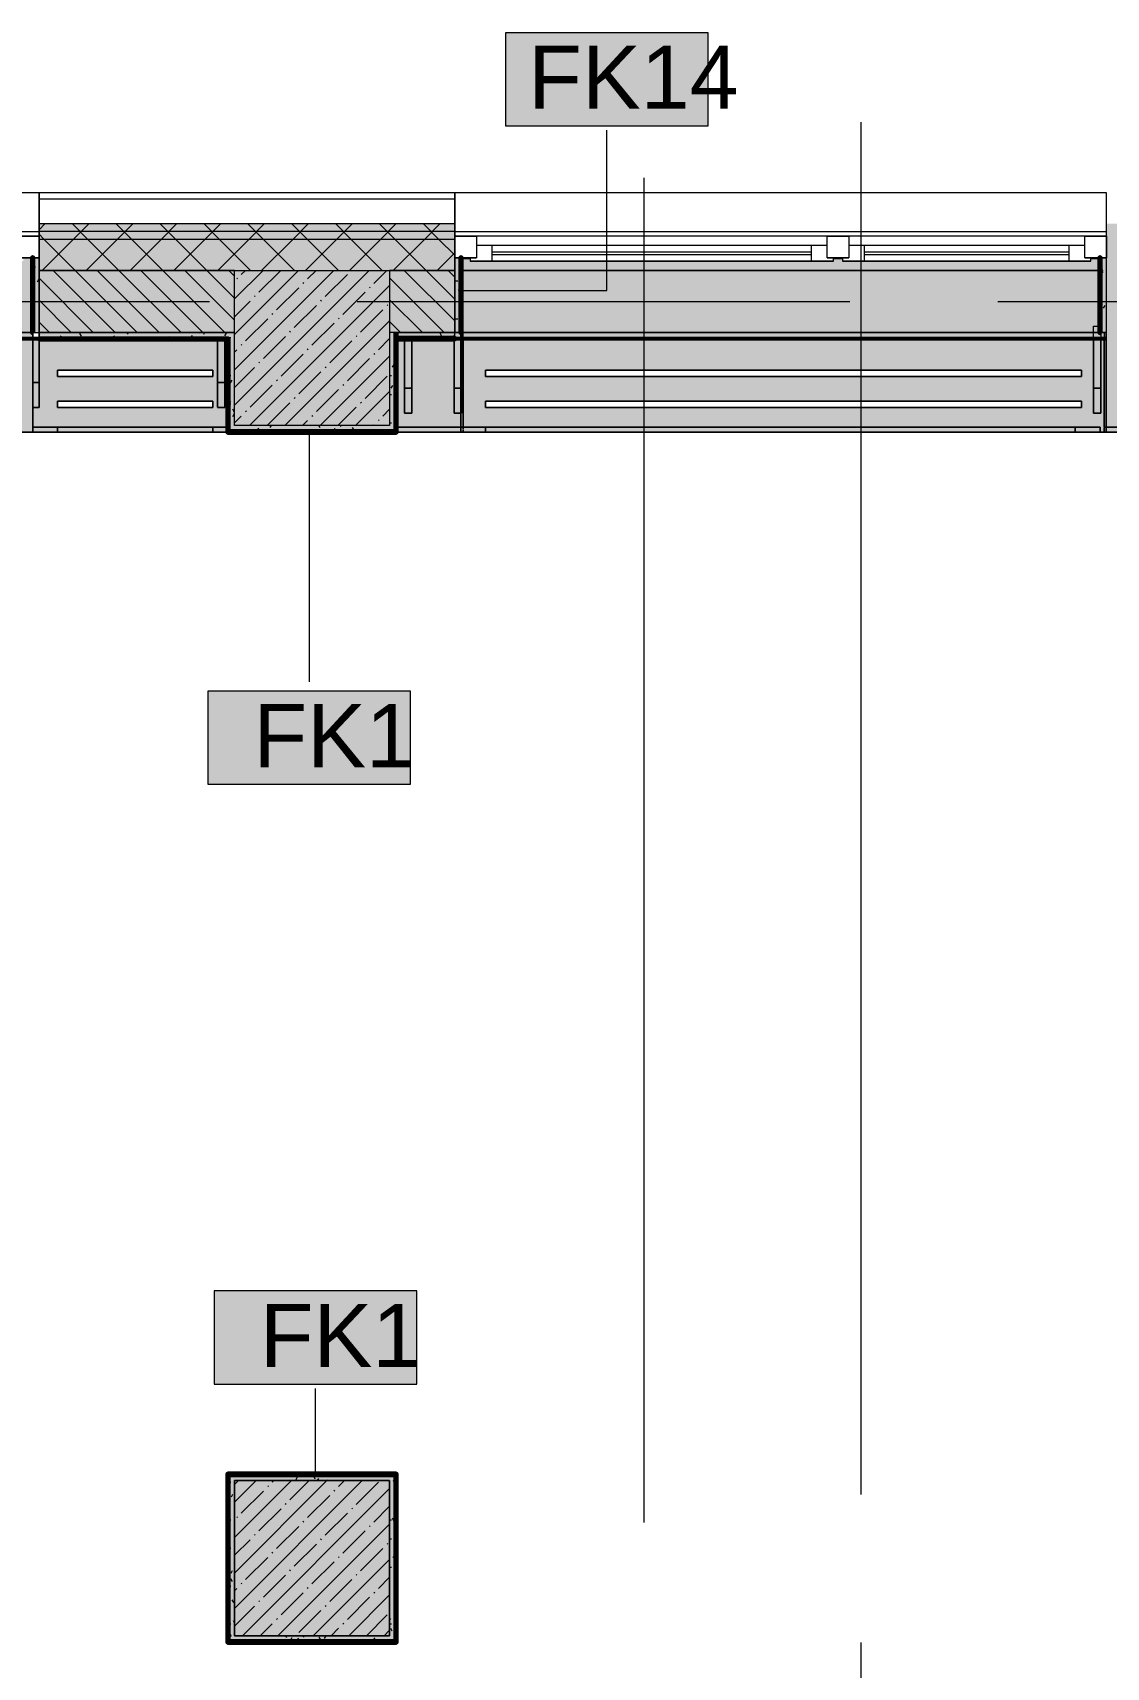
# Model space of a CAD drawing. Header units: millimetres. Extents: x -3817 to 677485, y -22715 to 103890.
# Drawn here: x 625075 to 628535, y 24475 to 29743 of the extents above; entities that cross this region are included whole.
import ezdxf

# ---------------------------------------------------------------- set-up
doc = ezdxf.new("R2010")
doc.units = ezdxf.units.MM
doc.layers.add('PDF _Геометрия', color=7, linetype='Continuous', true_color=0x1d1d1d)
doc.layers.add('PDF _Сплошная заливка', color=7, linetype='Continuous', true_color=0xffffff)
doc.layers.add('PDF _Текст', color=7, linetype='Continuous')
doc.styles.add('PDF GOST-Common', font='arial.ttf')

msp = doc.modelspace()

# ---------------------------------------------------------------- hatches: boundary and pattern name
at = {"layer": 'PDF _Сплошная заливка', "transparency": 33554559}
h = msp.add_hatch(color=256, dxfattribs=at)
h.paths.add_polyline_path([(637045.5, 29076.9), (637045.5, 29126.9), (632535.5, 29126.9), (632535.5, 29076.9), (635653.2, 29076.9)], flags=0)
h.paths.add_polyline_path([(629435.5, 29076.9), (629435.5, 29126.9), (628535.5, 29126.9), (628535.5, 29076.9), (629098, 29076.9)], flags=0)
h.paths.add_polyline_path([(626435.5, 29076.9), (626435.5, 29126.9), (625095.5, 29126.9), (625095.5, 29076.9), (626184.5, 29076.9)], flags=0)
h.paths.add_polyline_path([(622995.5, 29076.9), (622995.5, 29126.9), (621795.5, 29126.9), (621795.5, 29076.9), (622542.8, 29076.9)], flags=0)
h.paths.add_polyline_path([(619295.5, 29076.9), (619295.5, 29126.9), (615045.5, 29126.9), (615045.5, 29076.9), (618901, 29076.9)], flags=0)
h.paths.add_polyline_path([(614145.5, 29076.9), (614145.5, 29126.9), (612045.5, 29126.9), (612045.5, 29076.9), (613802.5, 29076.9)], flags=0)
h.paths.add_polyline_path([(611145.5, 29076.9), (611145.5, 29126.9), (610045.5, 29126.9), (610045.5, 29076.9), (610889, 29076.9)], flags=0)
h.paths.add_polyline_path([(606945.5, 29076.9), (606945.5, 29126.9), (605445.5, 29126.9), (605445.5, 29076.9), (606518.9, 29076.9)], flags=0)
h.paths.add_polyline_path([(602945.5, 29076.9), (602945.5, 29126.9), (601845.7, 29126.9), (601845.7, 29076.9), (602148.7, 29076.9)], flags=0)
h.paths.add_polyline_path([(600692, 29076.9), (600945.7, 29076.9), (600945.7, 29126.9), (599845.5, 29126.9), (599845.5, 29076.9)], flags=0)
h.paths.add_polyline_path([(596745.5, 29076.9), (596745.5, 29126.9), (594245.5, 29126.9), (594245.5, 29076.9), (596321.9, 29076.9)], flags=0)
h = msp.add_hatch(color=256, dxfattribs=at)
h.paths.add_polyline_path([(637045.5, 28976.9), (637045.5, 29076.9), (632535.5, 29076.9), (632535.5, 28976.9), (635653.2, 28976.9)], flags=0)
h.paths.add_polyline_path([(628535.5, 28976.9), (629435.5, 28976.9), (629435.5, 29076.9), (628535.5, 29076.9)], flags=0)
h.paths.add_polyline_path([(626435.5, 28976.9), (626435.5, 29076.9), (625095.5, 29076.9), (625095.5, 28976.9), (626184.5, 28976.9)], flags=0)
h.paths.add_polyline_path([(622995.5, 28976.9), (622995.5, 29076.9), (621795.5, 29076.9), (621795.5, 28976.9), (622542.8, 28976.9)], flags=0)
h.paths.add_polyline_path([(619295.5, 28976.9), (619295.5, 29076.9), (615045.5, 29076.9), (615045.5, 28976.9), (618901, 28976.9)], flags=0)
h.paths.add_polyline_path([(614145.5, 28976.9), (614145.5, 29076.9), (612045.5, 29076.9), (612045.5, 28976.9), (613802.5, 28976.9)], flags=0)
h.paths.add_polyline_path([(611145.5, 28976.9), (611145.5, 29076.9), (610045.5, 29076.9), (610045.5, 28976.9), (610889, 28976.9)], flags=0)
h.paths.add_polyline_path([(606945.5, 28976.9), (606945.5, 29076.9), (605445.5, 29076.9), (605445.5, 28976.9), (606518.9, 28976.9)], flags=0)
h.paths.add_polyline_path([(602945.5, 28976.9), (602945.5, 29076.9), (601845.7, 29076.9), (601845.7, 28976.9), (602148.7, 28976.9)], flags=0)
h.paths.add_polyline_path([(600945.7, 28976.9), (600945.7, 29076.9), (599845.5, 29076.9), (599845.5, 28976.9), (600692, 28976.9)], flags=0)
h.paths.add_polyline_path([(596745.5, 28976.9), (596745.5, 29076.9), (594345.5, 29076.9), (594345.5, 28976.9), (596321.9, 28976.9)], flags=0)
h = msp.add_hatch(color=256, dxfattribs=at)
h.paths.add_polyline_path([(636385.5, 28776.9), (636385.5, 28976.9), (633335.5, 28976.9), (633335.5, 28776.9), (635653.2, 28776.9)], flags=0)
h.paths.add_polyline_path([(632835.5, 28776.9), (632835.5, 28976.9), (632535.5, 28976.9), (632535.5, 28776.9), (632739.8, 28776.9)], flags=0)
h.paths.add_polyline_path([(628935.5, 28776.9), (628935.5, 28976.9), (628535.5, 28976.9), (628535.5, 28776.9)], flags=0)
h.paths.add_polyline_path([(626245.5, 28776.9), (626435.5, 28776.9), (626435.5, 28976.9), (626225.5, 28976.9), (626225.5, 28776.9)], flags=0)
h.paths.add_polyline_path([(625725.5, 28776.9), (625725.5, 28976.9), (625095.5, 28976.9), (625095.5, 28776.9), (625456.2, 28776.9)], flags=0)
h.paths.add_polyline_path([(622495.5, 28776.9), (622495.5, 28976.9), (621795.5, 28976.9), (621795.5, 28776.9), (621814.4, 28776.9)], flags=0)
h.paths.add_polyline_path([(618966.5, 28776.9), (619295.5, 28776.9), (619295.5, 28976.9), (618945.5, 28976.9), (618945.5, 28776.9), (618965.5, 28776.9)], flags=0)
h.paths.add_polyline_path([(618172.6, 28776.9), (618345.5, 28776.9), (618345.5, 28976.9), (615045.5, 28976.9), (615045.5, 28776.9), (617835.1, 28776.9)], flags=0)
h.paths.add_polyline_path([(614145.5, 28776.9), (614145.5, 28976.9), (612045.5, 28976.9), (612045.5, 28776.9), (612320.5, 28776.9), (612320.5, 28974.4), (612920.5, 28974.4), (612920.5, 28776.9), (613802.5, 28776.9)], flags=0)
h.paths.add_polyline_path([(611145.5, 28776.9), (611145.5, 28976.9), (610045.5, 28976.9), (610045.5, 28776.9), (610889, 28776.9)], flags=0)
h.paths.add_polyline_path([(606345.5, 28776.9), (606345.5, 28976.9), (605445.5, 28976.9), (605445.5, 28776.9)], flags=0)
h.paths.add_polyline_path([(602945.5, 28776.9), (602945.5, 28976.9), (601845.7, 28976.9), (601845.7, 28776.9), (602148.7, 28776.9)], flags=0)
h.paths.add_polyline_path([(600945.5, 28776.9), (600945.7, 28776.9), (600945.5, 28976.9)], flags=0)
h.paths.add_polyline_path([(600345.5, 28776.9), (600345.5, 28976.9), (599845.5, 28976.9), (599845.5, 28776.9)], flags=0)
h.paths.add_polyline_path([(596745.5, 28776.9), (596745.5, 28976.9), (594945.5, 28976.9), (594945.5, 28776.9), (596590.4, 28776.9)], flags=0)
at = {"layer": 'PDF _Сплошная заливка', "true_color": 0xeae6de, "transparency": 33554559}
h = msp.add_hatch(color=254, dxfattribs=at)
h.paths.add_polyline_path([(625075.8, 28455.2), (625074.5, 29015.1), (625045.5, 29015.1), (625045.5, 29006.9), (624245.5, 29006.9), (624245.5, 29015.1), (624215.5, 29015.1), (624215.5, 29006.9), (623045.5, 29006.9), (623045.5, 29015.1), (623016.5, 29015.1), (623015.5, 28455.9), (623999.5, 28455.2)], flags=0)
h.paths.add_polyline_path([(624995.8, 28534.9), (623075.8, 28534.9), (623075.8, 28554.9), (624995.8, 28554.9)], flags=0)
h.paths.add_polyline_path([(624995.8, 28634.9), (623075.8, 28634.9), (623075.8, 28654.9), (624995.8, 28654.9)], flags=0)
at = {"layer": 'PDF _Сплошная заливка', "transparency": 33554559}
for points in [[(625725.5, 28476.9), (626225.5, 28476.9), (626225.5, 28976.9), (625725.5, 28976.9), (625725.5, 28776.9)], [(625705.5, 28756.9), (625725.5, 28756.9), (625725.5, 28776.9), (625095.5, 28776.9), (625095.5, 28756.9), (625456.2, 28756.9)], [(626225.5, 25076.9), (626245.5, 25076.9), (626245.5, 25096.9), (625705.5, 25096.9), (625705.5, 25076.9), (625725.5, 25076.9)], [(626225.5, 24556.9), (626245.5, 24556.9), (626245.5, 24576.9), (625725.5, 24576.9), (625725.5, 24556.9)]]:
    msp.add_hatch(color=256, dxfattribs=at).paths.add_polyline_path(points)
at = {"layer": 'PDF _Сплошная заливка', "true_color": 0xeae6de, "transparency": 33554559}
h = msp.add_hatch(color=254, dxfattribs=at)
h.paths.add_polyline_path([(628535, 28455.2), (628535, 28776.9), (628514.5, 28776.9), (628514.5, 29015.1), (628485.5, 29015.1), (628485.5, 29006.9), (627685.5, 29006.9), (627685.5, 29015.1), (627655.5, 29015.1), (627655.5, 29006.9), (626485.5, 29006.9), (626485.5, 29015.1), (626456.5, 29015.1), (626455, 28455.2), (628369.6, 28455.2)], flags=0)
h.paths.add_polyline_path([(628455, 28534.9), (626535, 28534.9), (626535, 28554.9), (628455, 28554.9)], flags=0)
h.paths.add_polyline_path([(628455, 28634.9), (626535, 28634.9), (626535, 28654.9), (628455, 28654.9)], flags=0)
for points in [[(626455, 28455.2), (626462.1, 28455.2), (626462.1, 28815.1), (626456.5, 28815.1), (626455, 28776.9), (626435.5, 28776.9), (626435.5, 28755.9), (626251.8, 28755.9), (626251.8, 28455.2)], [(628914.5, 28455.2), (628914.5, 28456.9), (628914.5, 28755.9), (628535.5, 28756.9), (628535, 28776.9), (628528.3, 28776.9), (628528.3, 28455.2), (628535, 28455.2)]]:
    msp.add_hatch(color=254, dxfattribs=at).paths.add_polyline_path(points)
at = {"layer": 'PDF _Сплошная заливка', "transparency": 33554559}
h = msp.add_hatch(color=256, dxfattribs=at)
h.paths.add_polyline_path([(628915.5, 28756.9), (628935.5, 28756.9), (628935.5, 28776.9), (628535.5, 28776.9), (628535.5, 28756.9)], flags=0)
h.paths.add_polyline_path([(626245.5, 28756.9), (626435.5, 28756.9), (626435.5, 28776.9), (626245.5, 28776.9)], flags=0)
at = {"layer": 'PDF _Сплошная заливка', "true_color": 0xeae6de, "transparency": 33554559}
h = msp.add_hatch(color=254, dxfattribs=at)
h.paths.add_polyline_path([(625725.5, 28455.2), (625704.5, 28456.9), (625704.5, 28755.1), (625075, 28755.1), (625075, 28455.2), (625705.5, 28455.2)], flags=0)
h.paths.add_polyline_path([(625655.3, 28535.2), (625155, 28535.2), (625155, 28555.2), (625655.3, 28555.2)], flags=0)
h.paths.add_polyline_path([(625655.3, 28635.2), (625155, 28635.2), (625155, 28655.2), (625655.3, 28655.2)], flags=0)

# ---------------------------------------------------------------- linework, layer by layer
at = {"layer": 'PDF _Геометрия', "color": 7, "lineweight": 9}
for points in [[(627252.3, 29742.8), (626599.2, 29742.8), (626599.2, 29442.8), (627252.3, 29442.8)], [(626225.5, 28776.9), (626225.5, 28476.9), (625725.5, 28476.9), (625725.5, 28776.9), (625095.5, 28776.9), (625725.5, 28776.9), (625725.5, 28976.9), (626225.5, 28976.9)], [(626292.3, 27620.9), (625639.2, 27620.9), (625639.2, 27320.9), (626292.3, 27320.9)], [(626313.1, 25688), (625659.9, 25688), (625659.9, 25388), (626313.1, 25388)], [(626225.5, 25076.9), (625725.5, 25076.9), (625725.5, 24576.9), (626225.5, 24576.9)]]:
    msp.add_lwpolyline(points, close=True, dxfattribs=at)
at = {"layer": 'PDF _Геометрия', "color": 253, "lineweight": 9, "true_color": 0xaaaaaa}
for points in [[(627745.5, 25031.5), (627745.5, 26954.9), (627745.5, 29454.9)], [(627045.5, 24941.5), (627045.5, 26774.9), (627045.5, 29274.9)], [(625095.5, 29086.9), (622995.5, 29086.9)], [(628535.5, 29086.9), (626435.5, 29086.9)], [(626555.5, 29036.9), (627585.5, 29036.9)], [(627585.5, 29026.9), (626555.5, 29026.9)], [(627755.5, 29036.9), (628415.5, 29036.9)], [(628415.5, 29026.9), (627755.5, 29026.9)], [(625025.5, 29016.9), (625095.5, 29016.9)], [(626435.5, 29016.9), (626505.5, 29016.9)], [(627635.5, 29016.9), (627705.5, 29016.9)], [(628465.5, 29016.9), (628535.5, 29016.9)], [(625010.2, 28876.9), (625645.2, 28876.9)], [(626121.4, 28876.9), (627708.9, 28876.9)], [(628185.2, 28876.9), (628820.2, 28876.9)], [(627745.5, 23920.3), (627745.5, 24555.3)]]:
    msp.add_lwpolyline(points, dxfattribs=at)
at = {"layer": 'PDF _Геометрия', "color": 7, "lineweight": 9}
for points in [[(626453.6, 28912.3), (626925.8, 28912.3), (626925.8, 29429)], [(626435.5, 29206.9), (625095.5, 29206.9)], [(626435.5, 29126.9), (625095.5, 29126.9)], [(626435.5, 29101.9), (625095.5, 29101.9)], [(626435.5, 29076.9), (625095.5, 29076.9)], [(626246.5, 28776.9), (626435.5, 28776.9), (626245.5, 28776.9), (626225.5, 28776.9)], [(625095.5, 28756.9), (625705.5, 28756.9)], [(625705.5, 28755.9), (625705.5, 28456.9)], [(625965.7, 28456.4), (625965.7, 27651)], [(625986.5, 25097.4), (625986.5, 25374.1)]]:
    msp.add_lwpolyline(points, dxfattribs=at)
at = {"layer": 'PDF _Геометрия', "color": 9, "lineweight": 9, "true_color": 0xc0c0c0}
for points in [[(625095.5, 29016.9), (625095.5, 29226.9), (622995.5, 29226.9), (622995.5, 29016.9)], [(628535.5, 29016.9), (628535.5, 29226.9), (626435.5, 29226.9), (626435.5, 29016.9)], [(625705.5, 28456.9), (625725.5, 28456.9), (626245.5, 28456.9), (626245.5, 28476.9), (626245.5, 28756.9), (626435.5, 28756.9), (626435.5, 28776.9), (626435.5, 28976.9), (626225.5, 28976.9), (626225.5, 28776.9), (626225.5, 28476.9), (625725.5, 28476.9), (625725.5, 28756.9), (625725.5, 28776.9), (625725.5, 28976.9), (625095.5, 28976.9), (625095.5, 28776.9), (625095.5, 28756.9), (625075.8, 28756.9), (625095.5, 28756.9), (625095.5, 28776.9)]]:
    msp.add_lwpolyline(points, dxfattribs=at)
for points in [[(625095.5, 28976.9), (626435.5, 28976.9), (626435.5, 29226.9), (625095.5, 29226.9)], [(625095.5, 28776.9), (625095.5, 29016.9), (625075.5, 29016.9), (625075.5, 28776.9)], [(626455.5, 28776.9), (626455.5, 29016.9), (626435.5, 29016.9), (626435.5, 28776.9)], [(628535.5, 28776.9), (628535.5, 29016.9), (628515.5, 29016.9), (628515.5, 28776.9)], [(626245.5, 25076.9), (626245.5, 25096.9), (625705.5, 25096.9), (625705.5, 25076.9), (625705.5, 24556.9), (625725.5, 24556.9), (626245.5, 24556.9), (626245.5, 24576.9)], [(626225.5, 24576.9), (625725.5, 24576.9), (625725.5, 25076.9), (626225.5, 25076.9)]]:
    msp.add_lwpolyline(points, close=True, dxfattribs=at)
at = {"layer": 'PDF _Геометрия', "color": 116, "lineweight": 13, "true_color": 0x008040}
for points in [[(622995.5, 29101.9), (625095.5, 29101.9)], [(626435.5, 29101.9), (628535.5, 29101.9)]]:
    msp.add_lwpolyline(points, dxfattribs=at)
at = {"layer": 'PDF _Геометрия', "color": 253, "lineweight": 13, "true_color": 0xaaaaaa}
for points in [[(625095.5, 29086.9), (625095.5, 29016.9), (625025.5, 29016.9), (625025.5, 29086.9)], [(626505.5, 29086.9), (626505.5, 29016.9), (626435.5, 29016.9), (626435.5, 29086.9)], [(627705.5, 29086.9), (627705.5, 29016.9), (627635.5, 29016.9), (627635.5, 29086.9)], [(628535.5, 29086.9), (628535.5, 29016.9), (628465.5, 29016.9), (628465.5, 29086.9)], [(626485.5, 29006.9), (627655.5, 29006.9), (627655.5, 29016.9), (627635.5, 29016.9), (627635.5, 29056.9), (626505.5, 29056.9), (626505.5, 29016.9), (626485.5, 29016.9)], [(627685.5, 29006.9), (628485.5, 29006.9), (628485.5, 29016.9), (628465.5, 29016.9), (628465.5, 29056.9), (627705.5, 29056.9), (627705.5, 29016.9), (627685.5, 29016.9)]]:
    msp.add_lwpolyline(points, close=True, dxfattribs=at)
at = {"layer": 'PDF _Геометрия', "lineweight": 9}
for points in [[(625095.5, 29107.8), (625114.6, 29126.9)], [(625411.8, 28776.9), (625211.8, 28976.9), (625111.8, 29076.9), (625095.5, 29093.2)], [(625106, 28976.9), (625206, 29076.9), (625256, 29126.9)], [(625553.2, 28776.9), (625353.2, 28976.9), (625253.2, 29076.9), (625203.2, 29126.9)], [(625247.4, 28976.9), (625347.4, 29076.9), (625397.4, 29126.9)], [(625694.6, 28776.9), (625494.6, 28976.9), (625394.6, 29076.9), (625344.6, 29126.9)], [(625388.8, 28976.9), (625488.8, 29076.9), (625538.8, 29126.9)], [(625725.5, 28887.4), (625636, 28976.9), (625536, 29076.9), (625486, 29126.9)], [(625530.2, 28976.9), (625630.2, 29076.9), (625680.2, 29126.9)], [(625777.5, 28976.9), (625677.5, 29076.9), (625627.5, 29126.9)], [(625671.7, 28976.9), (625771.7, 29076.9), (625821.7, 29126.9)], [(625918.9, 28976.9), (625818.9, 29076.9), (625768.9, 29126.9)], [(625813.1, 28976.9), (625913.1, 29076.9), (625963.1, 29126.9)], [(626060.3, 28976.9), (625960.3, 29076.9), (625910.3, 29126.9)], [(625954.5, 28976.9), (626054.5, 29076.9), (626104.5, 29126.9)], [(626201.7, 28976.9), (626101.7, 29076.9), (626051.7, 29126.9)], [(626095.9, 28976.9), (626195.9, 29076.9), (626245.9, 29126.9)], [(626435.5, 28884.5), (626343.2, 28976.9), (626243.2, 29076.9), (626193.2, 29126.9)], [(626237.4, 28976.9), (626337.4, 29076.9), (626387.4, 29126.9)], [(626435.5, 29026), (626384.6, 29076.9), (626334.6, 29126.9)], [(626378.8, 28976.9), (626435.5, 29033.5)], [(625341.1, 28776.9), (625141.1, 28976.9)], [(625482.5, 28776.9), (625282.5, 28976.9)], [(625623.9, 28776.9), (625423.9, 28976.9)], [(625725.5, 28816.7), (625565.3, 28976.9)], [(625725.5, 28958.2), (625706.8, 28976.9)], [(625725.5, 28884.8), (625817.6, 28976.9)], [(625725.5, 28770.7), (625931.6, 28976.9)], [(625725.5, 28656.7), (626045.7, 28976.9)], [(625725.5, 28542.6), (626159.7, 28976.9)], [(625747.2, 28963.6), (625760.5, 28976.9)], [(625804.3, 28906.5), (625874.6, 28976.9)], [(625961.1, 28949.3), (625988.6, 28976.9)], [(626174.9, 28935), (626216.7, 28976.9)], [(626435.5, 28813.8), (626272.4, 28976.9)], [(626435.5, 28955.3), (626413.9, 28976.9)], [(625270.4, 28776.9), (625095.5, 28951.8)], [(625733, 28949.3), (625735.3, 28951.7)], [(625773.8, 28476.9), (626225.5, 28928.6)], [(625861.3, 28849.5), (625932.6, 28920.8)], [(625946.8, 28935), (625949.2, 28937.4)], [(626018.1, 28892.3), (626089.4, 28963.6)], [(626160.7, 28920.8), (626163, 28923.2)], [(626401.7, 28776.9), (626225.5, 28953.1)], [(625199.6, 28776.9), (625095.5, 28881)], [(625725.5, 28827.7), (625775.7, 28878)], [(625790, 28892.3), (625792.4, 28894.6)], [(626003.8, 28878), (626006.2, 28880.4)], [(626075.1, 28835.2), (626146.4, 28906.5)], [(626331, 28776.9), (626225.5, 28882.4)], [(625761.5, 28749.7), (625832.8, 28821)], [(625847, 28835.2), (625849.4, 28837.6)], [(625887.8, 28476.9), (626225.5, 28814.5)], [(625918.3, 28792.5), (625989.6, 28863.8)], [(626060.9, 28821), (626063.2, 28823.4)], [(626132.1, 28778.2), (626203.4, 28849.5)], [(626217.7, 28863.8), (626220.1, 28866.1)], [(625128.9, 28776.9), (625095.5, 28810.3)], [(625818.5, 28692.7), (625889.8, 28764)], [(625904, 28778.2), (625906.4, 28780.6)], [(625975.3, 28735.5), (626046.6, 28806.7)], [(626117.9, 28764), (626120.3, 28766.3)], [(626260.3, 28776.9), (626225.5, 28811.7)], [(625725.5, 28713.7), (625733, 28721.2)], [(625747.2, 28735.5), (625749.6, 28737.8)], [(625961.1, 28721.2), (625963.4, 28723.6)], [(626032.4, 28678.4), (626103.6, 28749.7)], [(626174.9, 28706.9), (626177.3, 28709.3)], [(626189.2, 28721.2), (626225.5, 28757.5)], [(625725.5, 28599.6), (625790, 28664.2)], [(625804.3, 28678.4), (625806.6, 28680.8)], [(625875.5, 28635.7), (625946.8, 28706.9)], [(626001.9, 28476.9), (626225.5, 28700.5)], [(626018.1, 28664.2), (626020.5, 28666.5)], [(626089.4, 28621.4), (626160.7, 28692.7)], [(625775.7, 28535.9), (625847, 28607.2)], [(625861.3, 28621.4), (625863.6, 28623.8)], [(625932.6, 28578.6), (626003.8, 28649.9)], [(626075.1, 28607.2), (626077.5, 28609.5)], [(626146.4, 28564.4), (626217.7, 28635.7)], [(625918.3, 28564.4), (625920.7, 28566.8)], [(625989.6, 28521.6), (626060.9, 28592.9)], [(626115.9, 28476.9), (626225.5, 28586.4)], [(626132.1, 28550.1), (626134.5, 28552.5)], [(625725.5, 28485.6), (625747.2, 28507.4)], [(625761.5, 28521.6), (625763.9, 28524)], [(625832.8, 28478.8), (625904, 28550.1)], [(625975.3, 28507.4), (625977.7, 28509.7)], [(626058.9, 28476.9), (626117.9, 28535.9)], [(626203.4, 28507.4), (626225.5, 28529.4)], [(625944.8, 28476.9), (625961.1, 28493.1)], [(626172.9, 28476.9), (626174.9, 28478.8)], [(626189.2, 28493.1), (626191.5, 28495.5)], [(625725.5, 25007.1), (625795.2, 25076.9)], [(625725.5, 24893), (625909.3, 25076.9)], [(625725.5, 24779), (626023.3, 25076.9)], [(625725.5, 24664.9), (626137.4, 25076.9)], [(625725.5, 25064.1), (625738.2, 25076.9)], [(625847, 25071.6), (625852.3, 25076.9)], [(625904, 25014.6), (625966.3, 25076.9)], [(626060.9, 25057.4), (626080.4, 25076.9)], [(625747.2, 24971.8), (625818.5, 25043.1)], [(625751.4, 24576.9), (626225.5, 25050.9)], [(625832.8, 25057.4), (625835.1, 25059.7)], [(625961.1, 24957.6), (626032.4, 25028.9)], [(626046.6, 25043.1), (626049, 25045.5)], [(626117.9, 25000.3), (626189.2, 25071.6)], [(625804.3, 24914.8), (625875.5, 24986.1)], [(625889.8, 25000.3), (625892.2, 25002.7)], [(626018.1, 24900.5), (626089.4, 24971.8)], [(626103.6, 24986.1), (626106, 24988.5)], [(626174.9, 24943.3), (626225.5, 24993.9)], [(625733, 24957.6), (625735.3, 24959.9)], [(625861.3, 24857.8), (625932.6, 24929.1)], [(625865.5, 24576.9), (626225.5, 24936.8)], [(625946.8, 24943.3), (625949.2, 24945.7)], [(626160.7, 24929.1), (626163, 24931.4)], [(625725.5, 24836), (625775.7, 24886.3)], [(625790, 24900.5), (625792.4, 24902.9)], [(625918.3, 24800.8), (625989.6, 24872)], [(626003.8, 24886.3), (626006.2, 24888.7)], [(626075.1, 24843.5), (626146.4, 24914.8)], [(626217.7, 24872), (626220.1, 24874.4)], [(625761.5, 24758), (625832.8, 24829.3)], [(625847, 24843.5), (625849.4, 24845.9)], [(625975.3, 24743.7), (626046.6, 24815)], [(625979.5, 24576.9), (626225.5, 24822.8)], [(626060.9, 24829.3), (626063.2, 24831.6)], [(626132.1, 24786.5), (626203.4, 24857.8)], [(625818.5, 24701), (625889.8, 24772.2)], [(625904, 24786.5), (625906.4, 24788.9)], [(626117.9, 24772.2), (626120.3, 24774.6)], [(626189.2, 24729.5), (626225.5, 24765.8)], [(625725.5, 24722), (625733, 24729.5)], [(625747.2, 24743.7), (625749.6, 24746.1)], [(625875.5, 24643.9), (625946.8, 24715.2)], [(625961.1, 24729.5), (625963.4, 24731.8)], [(626032.4, 24686.7), (626103.6, 24758)], [(626093.6, 24576.9), (626225.5, 24708.7)], [(626174.9, 24715.2), (626177.3, 24717.6)], [(625725.5, 24607.9), (625790, 24672.5)], [(625804.3, 24686.7), (625806.6, 24689.1)], [(625932.6, 24586.9), (626003.8, 24658.2)], [(626018.1, 24672.5), (626020.5, 24674.8)], [(626089.4, 24629.7), (626160.7, 24701)], [(625808.5, 24576.9), (625847, 24615.4)], [(625861.3, 24629.7), (625863.6, 24632.1)], [(626036.6, 24576.9), (626060.9, 24601.2)], [(626075.1, 24615.4), (626077.5, 24617.8)], [(626150.6, 24576.9), (626217.7, 24643.9)], [(626207.6, 24576.9), (626225.5, 24594.7)]]:
    msp.add_lwpolyline(points, dxfattribs=at)
at = {"layer": 'PDF _Геометрия', "color": 253, "lineweight": 13, "true_color": 0xaaaaaa}
for points in [[(626555.5, 29006.9), (626555.5, 29056.9)], [(627585.5, 29006.9), (627585.5, 29056.9)], [(627755.5, 29006.9), (627755.5, 29056.9)], [(628415.5, 29006.9), (628415.5, 29056.9)], [(627655.5, 29006.9), (626485.5, 29006.9)], [(628485.5, 29006.9), (627685.5, 29006.9)]]:
    msp.add_lwpolyline(points, dxfattribs=at)
at = {"layer": 'PDF _Геометрия', "color": 7, "lineweight": 70, "true_color": 0xffd2ff}
for points in [[(625075.5, 28776.9), (625075.5, 29016.9), (625074.5, 29016.9), (625074.5, 28776.9)], [(626456.5, 28776.9), (626456.5, 29016.9), (626455.5, 29016.9), (626455.5, 28776.9)], [(628515.5, 28776.9), (628515.5, 29016.9), (628514.5, 29016.9), (628514.5, 28776.9)]]:
    msp.add_lwpolyline(points, close=True, dxfattribs=at)
at = {"layer": 'PDF _Геометрия', "color": 253, "lineweight": 9, "true_color": 0x9b9b9b}
for points in [[(625083.2, 28989.1), (625078.1, 28980.3)], [(628515.5, 29004.1), (628517.4, 29004.1)], [(628523.5, 28973.7), (628518.4, 28965)], [(628524.4, 28975.9), (628519.4, 28984.6)], [(625094.3, 28947.4), (625089.3, 28938.7)], [(625093.6, 28943.1), (625095.5, 28943.1)], [(625095.5, 28940.9), (625094.3, 28942.9)], [(626435.5, 28943.1), (626444.8, 28943.1)], [(626452.9, 28906.2), (626447.9, 28914.9)], [(628515.5, 28912.6), (628517.4, 28912.6)], [(628519.4, 28905.7), (628515.5, 28898.9)], [(625093.6, 28821.2), (625095.5, 28821.2)], [(626435.5, 28821.2), (626444.8, 28821.2)], [(626455.5, 28840.8), (626452, 28846.8)], [(628530.5, 28864.1), (628525.5, 28855.4)], [(625097.3, 28769.7), (625095.5, 28766.5)], [(625165.4, 28765.6), (625160.3, 28756.9)], [(625232.4, 28764.6), (625227.4, 28773.3)], [(625272.1, 28756.9), (625269, 28762.2)], [(625342.1, 28757.6), (625337.1, 28766.3)], [(625383, 28776.9), (625379.7, 28771.1)], [(625518.5, 28756.9), (625514.8, 28763.3)], [(625588.8, 28767.5), (625583.8, 28758.8)], [(625614.2, 28773.9), (625612.5, 28776.9)], [(625629.4, 28776.9), (625625.4, 28770)], [(625698.5, 28774.6), (625693.4, 28765.9)], [(626227.7, 28776.9), (626226.5, 28774.9)], [(626393.1, 28766), (626388, 28774.7)], [(626435.5, 28771), (626430.6, 28762.6)], [(628515.5, 28790.7), (628517.4, 28790.7)], [(625215.5, 28760.2), (625225.6, 28760.2)], [(625307, 28760.2), (625317, 28760.2)], [(625367.9, 28760.2), (625378, 28760.2)], [(625520.3, 28760.2), (625530.4, 28760.2)], [(625611.8, 28760.2), (625621.8, 28760.2)], [(625694.5, 28756.9), (625692.5, 28760.3)], [(625703.2, 28760.2), (625713.3, 28760.2)], [(625709.6, 28733), (625705.5, 28725.8)], [(626282.3, 28760.2), (626292.4, 28760.2)], [(626373.8, 28760.2), (626383.8, 28760.2)], [(626394, 28760.2), (626392.1, 28756.9)], [(626238.6, 28673.9), (626233.6, 28665.2)], [(626245.5, 28655.9), (626244.9, 28656.9)], [(625705.5, 28638.3), (625713.3, 28638.3)], [(625705.7, 28615.5), (625705.5, 28615.9)], [(625716.7, 28623.3), (625711.7, 28614.6)], [(626225.5, 28638.3), (626231.4, 28638.3)], [(626234.6, 28605.9), (626229.5, 28597.2)], [(625712.6, 28555.3), (625707.6, 28546.6)], [(626225.5, 28577.3), (626231.4, 28577.3)], [(626245.5, 28563.8), (626240.7, 28555.5)], [(625705.5, 28546.9), (625713.3, 28546.9)], [(625723.8, 28513.6), (625718.7, 28504.9)], [(625725, 28521.1), (625720, 28529.8)], [(625733.7, 28455.4), (625743.8, 28455.4)], [(625803, 28467.9), (625797.9, 28459.2)], [(625825.1, 28455.4), (625835.2, 28455.4)], [(625843.3, 28476.9), (625839.6, 28470.4)], [(626001.2, 28469.4), (625996.9, 28476.9)], [(626008, 28455.4), (626018.1, 28455.4)], [(626048.7, 28466.8), (626043.7, 28458.1)], [(626069.2, 28473.5), (626067.3, 28476.9)], [(626099.5, 28455.4), (626109.5, 28455.4)], [(626110.9, 28462.3), (626105.8, 28471)], [(626116.7, 28462.7), (626113.3, 28456.9)], [(626149.2, 28456.9), (626147.5, 28459.9)], [(626160.4, 28455.4), (626170.5, 28455.4)], [(626195.3, 28476.9), (626195, 28476.3)], [(626225.5, 28485.9), (626231.4, 28485.9)], [(626245.5, 28473), (626243.3, 28476.9), (626241.9, 28479.2)], [(625722, 25096.9), (625718.7, 25091)], [(625876.4, 25089), (625871.8, 25096.9)], [(625927.8, 25087.5), (625922.8, 25078.8)], [(625944.4, 25093), (625942.2, 25096.9)], [(625986, 25081.9), (625981, 25090.6)], [(625995.8, 25083.4), (625992, 25076.9)], [(626024.1, 25076.9), (626022.6, 25079.4)], [(626122.1, 25090.1), (626118.2, 25096.9)], [(626144.4, 25096.9), (626142.1, 25092.9)], [(626241.6, 25082.3), (626238.4, 25076.9), (626236.5, 25073.6)], [(625705.5, 25072.1), (625713.3, 25072.1)], [(625719.6, 25031.7), (625714.6, 25023)], [(625705.5, 24950.2), (625713.3, 24950.2)], [(626225.5, 24950.2), (626231.4, 24950.2)], [(626239.9, 24946.9), (626234.9, 24955.6)], [(626225.5, 24889.3), (626231.4, 24889.3)], [(625705.5, 24858.8), (625713.3, 24858.8)], [(626240.5, 24836.6), (626235.4, 24827.9)], [(626245.5, 24815.4), (626243.1, 24819.6)], [(625718.5, 24786), (625713.5, 24777.3)], [(625719.1, 24751.8), (625714.1, 24760.5)], [(625725.5, 24801.7), (625725.2, 24802.1)], [(626225.5, 24797.8), (626231.4, 24797.8)], [(625705.5, 24736.9), (625713.3, 24736.9)], [(625725.5, 24737), (625724.6, 24735.6)], [(626225.8, 24727.6), (626225.5, 24728.2)], [(625723.2, 24683.8), (625718.1, 24692.5)], [(625705.5, 24614.9), (625713.3, 24614.9)], [(625725.5, 24618.8), (625722.2, 24624.4)], [(626228.2, 24632.5), (626225.5, 24627.7)], [(626225.5, 24614.9), (626231.4, 24614.9)], [(626234, 24591.5), (626228.9, 24600.2)], [(625706.3, 24581.9), (625705.5, 24580.5)], [(625716.1, 24574.1), (625711.1, 24582.8)], [(625868.7, 24558.5), (625867.8, 24556.9)], [(625893.8, 24571.1), (625890.5, 24576.9)], [(625910.4, 24569.6), (625905.3, 24560.9)], [(625935.4, 24559.9), (625930.4, 24568.7)], [(625949.7, 24576.9), (625947, 24572.1)], [(626003.5, 24564), (625998.4, 24572.7)], [(626020, 24576.7), (626015, 24568)], [(626042.8, 24556.9), (626040.1, 24561.6)], [(626114.5, 24557.4), (626114.2, 24556.9)], [(626181.2, 24561), (626176.1, 24569.7)]]:
    msp.add_lwpolyline(points, dxfattribs=at)
at = {"layer": 'PDF _Геометрия', "color": 8, "lineweight": 9, "true_color": 0x808080}
for points in [[(626485.5, 29015.1), (626456.5, 29015.1)], [(627685.5, 29015.1), (627655.5, 29015.1)], [(628514.5, 29015.1), (628485.5, 29015.1)], [(625155, 28655.2), (625655.3, 28655.2), (625655.3, 28635.2), (625155, 28635.2)], [(625155, 28655.2), (625155, 28635.2), (625655.3, 28635.2), (625655.3, 28655.2)], [(626535, 28654.9), (628455, 28654.9), (628455, 28634.9), (626535, 28634.9)], [(626535, 28654.9), (626535, 28634.9), (628455, 28634.9), (628455, 28654.9)], [(625155, 28555.2), (625655.3, 28555.2), (625655.3, 28535.2), (625155, 28535.2)], [(625155, 28555.2), (625155, 28535.2), (625655.3, 28535.2), (625655.3, 28555.2)], [(626535, 28554.9), (628455, 28554.9), (628455, 28534.9), (626535, 28534.9)], [(626535, 28554.9), (626535, 28534.9), (628455, 28534.9), (628455, 28554.9)], [(626251.8, 28455.2), (626462.1, 28455.2)]]:
    msp.add_lwpolyline(points, close=True, dxfattribs=at)
at = {"layer": 'PDF _Геометрия', "color": 9, "lineweight": 9, "true_color": 0xcbc7bf}
for points in [[(626456.5, 28976.9), (628514.5, 28976.9)], [(623016.5, 28776.9), (625075.8, 28776.9)], [(626435.5, 28776.9), (626455, 28776.9)], [(626462.1, 28776.9), (628528.3, 28776.9)], [(623016.5, 28756.9), (625075.8, 28756.9)], [(626435.5, 28756.9), (626455, 28756.9)], [(626462.1, 28756.9), (628528.3, 28756.9)], [(626462.1, 28471.1), (626462.1, 28464)]]:
    msp.add_lwpolyline(points, close=True, dxfattribs=at)
msp.add_lwpolyline([(626456.5, 28976.9), (628514.5, 28976.9)], dxfattribs=at)
at = {"layer": 'PDF _Геометрия', "color": 253, "lineweight": 9, "true_color": 0xaba79f}
for points in [[(626462.1, 28755.9), (626462.1, 28472.9), (626462.1, 28815.1), (626456.5, 28815.1)], [(626455, 28471.2), (626252.1, 28471.2), (626252.1, 28455.2), (626252.1, 28471.2), (626455, 28471.2), (626455, 28455.2), (626455, 28776.9)], [(628493.6, 28755.9), (628493.6, 28596.9), (628493.6, 28755.9), (628493.6, 28516.9), (628493.6, 28796.9), (628514.5, 28796.9)], [(628517.6, 28776.9), (628517.6, 28516.9), (628517.6, 28755.9), (628517.6, 28596.9), (628517.6, 28755.9)], [(628528.3, 28776.9), (628528.3, 28471.7), (628528.3, 28755.9)], [(628535, 28776.9), (628535, 28455.2)], [(625075.8, 28753.9), (625075.8, 28456.9)], [(625075.8, 28471.2), (625704.5, 28471.2), (625075.8, 28471.2)], [(625155.3, 28471.2), (625655.3, 28471.2), (625155.3, 28471.2)], [(626462.1, 28471.2), (628515, 28471.2), (626462.1, 28471.2)], [(626535, 28471.2), (628435, 28471.2), (626535, 28471.2)], [(628528.3, 28461.8), (628528.3, 28455.4), (628528.3, 28461.8)], [(628535, 28471.2), (628914.5, 28471.2), (628535, 28471.2)]]:
    msp.add_lwpolyline(points, dxfattribs=at)
at = {"layer": 'PDF _Геометрия', "color": 8, "lineweight": 9, "true_color": 0x808080}
for points in [[(625075.8, 28455.2), (622995.8, 28455.2), (625075.8, 28455.2), (625075.8, 28776.9), (625075.8, 28755.1), (625704.5, 28755.1), (625075, 28755.1), (625075, 28455.2), (625735.3, 28455.2), (625075, 28455.2)], [(625095.5, 28776.9), (625095.5, 28756.9)], [(626455, 28776.9), (626455, 28455.2), (628535, 28455.2), (628535, 28776.9)], [(626251.8, 28755.9), (626251.8, 28455.2), (626251.8, 28755.9)], [(625075.3, 28455.2), (625735.3, 28455.2), (625075.3, 28455.2)], [(625155.3, 28455.2), (625655.3, 28455.2), (625155.3, 28455.2)], [(626252.1, 28455.2), (626462.1, 28455.2), (626252.1, 28455.2)], [(628535, 28455.2), (626455, 28455.2)], [(626455, 28455.2), (628515, 28455.2), (626455, 28455.2)], [(626535, 28455.2), (628435, 28455.2), (626535, 28455.2)], [(628528.3, 28455.2), (628938.6, 28455.2), (628528.3, 28455.2)], [(628528.6, 28455.2), (628938.6, 28455.2), (628528.6, 28455.2)]]:
    msp.add_lwpolyline(points, dxfattribs=at)
at = {"layer": 'PDF _Геометрия', "color": 231, "lineweight": 70, "true_color": 0xff80c0}
for points in [[(625095.5, 28756.9), (625095.5, 28755.9), (625704.5, 28755.9), (625704.5, 28455.9), (625705.5, 28455.9), (626246.5, 28455.9), (626246.5, 28456.9), (626246.5, 28755.9), (626435.5, 28755.9), (626435.5, 28756.9), (626246.5, 28756.9), (626246.5, 28776.9)], [(626245.5, 28776.9), (626245.5, 28456.9), (625705.5, 28456.9)]]:
    msp.add_lwpolyline(points, dxfattribs=at)
at = {"layer": 'PDF _Геометрия', "color": 231, "lineweight": 9, "true_color": 0xff80c0}
for points in [[(626246.5, 28776.9), (626245.5, 28776.9)], [(625705.5, 28456.9), (625705.5, 28755.9), (625705.5, 28756.9), (625095.5, 28756.9)]]:
    msp.add_lwpolyline(points, dxfattribs=at)
at = {"layer": 'PDF _Геометрия', "color": 9, "lineweight": 9, "true_color": 0xd1cbbf}
for points in [[(626455, 28776.9), (626462.1, 28776.9)], [(628528.3, 28776.9), (628535, 28776.9)], [(626455, 28756.9), (626462.1, 28756.9)], [(628528.3, 28756.9), (628535, 28756.9)]]:
    msp.add_lwpolyline(points, close=True, dxfattribs=at)
at = {"layer": 'PDF _Геометрия', "color": 9, "lineweight": 9, "true_color": 0xc1bbaf}
msp.add_lwpolyline([(626457.1, 28796.9), (626457.1, 28516.9), (626457.1, 28755.9), (626457.1, 28596.9), (626457.1, 28755.9)], dxfattribs=at)
at = {"layer": 'PDF _Геометрия', "color": 231, "lineweight": 53, "true_color": 0xeaa7bf}
for points in [[(623016.5, 28756.9), (625075.8, 28756.9)], [(625075.8, 28755.9), (623016.5, 28755.9)], [(626435.5, 28756.9), (626455, 28756.9)], [(626455, 28755.9), (626435.5, 28755.9)], [(626462.1, 28756.9), (628528.3, 28756.9)], [(628528.3, 28755.9), (626462.1, 28755.9)]]:
    msp.add_lwpolyline(points, dxfattribs=at)
at = {"layer": 'PDF _Геометрия', "color": 231, "lineweight": 53, "true_color": 0xff80c0}
for points in [[(625075.8, 28756.9), (625095.5, 28756.9)], [(625095.5, 28755.9), (625075.8, 28755.9)]]:
    msp.add_lwpolyline(points, dxfattribs=at)
at = {"layer": 'PDF _Геометрия', "color": 253, "lineweight": 9, "true_color": 0xaba79f}
for points in [[(625095.5, 28535.1), (625095.5, 28755.1), (625095.5, 28615.1), (625095.5, 28755.1)], [(625670.5, 28536.2), (625670.5, 28755.1), (625670.5, 28615.1), (625670.5, 28755.1)], [(625694.5, 28535.1), (625694.5, 28755.1), (625694.5, 28615.1), (625694.5, 28755.1)], [(626273.1, 28516.9), (626273.1, 28756), (626273.1, 28596.9), (626273.1, 28756)], [(626297.1, 28516.9), (626297.1, 28756.1), (626297.1, 28596.9), (626297.1, 28756.1)], [(626433.1, 28516.9), (626433.1, 28755.9), (626433.1, 28596.9), (626433.1, 28755.9)], [(625095.5, 28535.1), (625075.8, 28535.1)], [(625694.5, 28535.1), (625671.3, 28535.1)], [(626297.1, 28516.9), (626273.1, 28516.9)], [(626455, 28516.9), (626433.1, 28516.9)], [(628517.6, 28516.9), (628493.6, 28516.9)], [(626462.1, 28464), (626462.1, 28471.1)], [(626462.1, 28455.2), (626462.1, 28462.2)], [(628515, 28471.2), (628515, 28456)], [(628528.3, 28470), (628528.3, 28463.4)]]:
    msp.add_lwpolyline(points, close=True, dxfattribs=at)
at = {"layer": 'PDF _Геометрия', "color": 9, "lineweight": 53, "true_color": 0xe0bbbf}
for points in [[(626455, 28756.9), (626462.1, 28756.9)], [(626462.1, 28755.9), (626455, 28755.9)], [(628528.3, 28756.9), (628535, 28756.9)], [(628535, 28755.9), (628528.3, 28755.9)]]:
    msp.add_lwpolyline(points, dxfattribs=at)
at = {"layer": 'PDF _Геометрия', "color": 254, "lineweight": 9, "true_color": 0xd5d3cf}
for points in [[(625095.5, 28615.1), (625075.8, 28615.1)], [(625694.5, 28615.1), (625670.5, 28615.1)], [(626297.1, 28596.9), (626273.1, 28596.9)], [(626455, 28596.9), (626433.1, 28596.9)], [(628517.6, 28596.9), (628493.6, 28596.9)], [(625655.3, 28471.2), (625655.3, 28455.2)], [(626462.1, 28462.2), (626462.1, 28455.2)], [(626535, 28455.2), (626535, 28471.2)], [(628435, 28471.2), (628435, 28455.2)]]:
    msp.add_lwpolyline(points, close=True, dxfattribs=at)
at = {"layer": 'PDF _Геометрия', "color": 254, "lineweight": 9, "true_color": 0xe0ddd7}
msp.add_lwpolyline([(626457.1, 28596.9), (626455, 28596.9)], close=True, dxfattribs=at)
at = {"layer": 'PDF _Геометрия', "color": 9, "lineweight": 9, "true_color": 0xc1bbaf}
for points in [[(626455, 28516.9), (626457.1, 28516.9)], [(625075.3, 28456.5), (625075.3, 28471.2)], [(626461.4, 28471.2), (626455, 28471.2)], [(626461.4, 28471.2), (626455, 28471.2)], [(628535, 28471.2), (628528.6, 28471.2)], [(628528.6, 28463.1), (628528.6, 28469.5)], [(628528.6, 28455.4), (628528.6, 28461.5)]]:
    msp.add_lwpolyline(points, close=True, dxfattribs=at)
at = {"layer": 'PDF _Геометрия', "color": 254, "lineweight": 9, "true_color": 0xd5d3cf}
for points in [[(625155.3, 28455.2), (625155.3, 28471.2), (625155.3, 28455.2)], [(626455, 28455.2), (626455, 28471.2)]]:
    msp.add_lwpolyline(points, dxfattribs=at)
at = {"layer": 'PDF _Геометрия', "color": 231, "lineweight": 70, "true_color": 0xff80c0}
for points in [[(626245.5, 24555.9), (626246.5, 24555.9), (626246.5, 25097.9), (626245.5, 25097.9), (625704.5, 25097.9), (625704.5, 25096.9), (625704.5, 24555.9), (625705.5, 24555.9)], [(625705.5, 24556.9), (625705.5, 25096.9), (626245.5, 25096.9), (626245.5, 24556.9)]]:
    msp.add_lwpolyline(points, close=True, dxfattribs=at)
at = {"layer": 'PDF _Сплошная заливка', "lineweight": 9, "transparency": 33554559}
for points in [[(627252.3, 29742.8), (626599.2, 29742.8), (627252.3, 29442.8), (626599.2, 29442.8)], [(626292.3, 27620.9), (625639.2, 27620.9), (626292.3, 27320.9), (625639.2, 27320.9)], [(626313.1, 25688), (625659.9, 25688), (626313.1, 25388), (625659.9, 25388)]]:
    msp.add_solid(points, dxfattribs=at)
at = {"layer": 'PDF _Сплошная заливка', "lineweight": 35, "transparency": 33554559}
for points in [[(625095.5, 28776.9), (625095.5, 29016.9), (625075.5, 28776.9), (625075.5, 29016.9)], [(626455.5, 28776.9), (626455.5, 29016.9), (626435.5, 28776.9), (626435.5, 29016.9)], [(628535.5, 28776.9), (628535.5, 29016.9), (628515.5, 28776.9), (628515.5, 29016.9)], [(626245.5, 28476.9), (626245.5, 28776.9), (626225.5, 28476.9), (626225.5, 28776.9)], [(625725.5, 28456.9), (625725.5, 28756.9), (625705.5, 28456.9), (625705.5, 28755.9)], [(626245.5, 28456.9), (626245.5, 28476.9), (625725.5, 28456.9), (625725.5, 28475.3)], [(625725.5, 24556.9), (625725.5, 25076.9), (625705.5, 24556.9), (625705.5, 25076.9)], [(625725.5, 24576.9), (626225.5, 24576.9), (625725.5, 25076.9), (626225.5, 25076.9)], [(626245.5, 24576.9), (626245.5, 25076.9), (626225.5, 24576.9), (626225.5, 25076.9)]]:
    msp.add_solid(points, dxfattribs=at)
at = {"layer": 'PDF _Сплошная заливка', "color": 254, "lineweight": 35, "true_color": 0xeac4cd, "transparency": 33554559}
msp.add_solid([(625075.8, 28755.9), (625075.8, 28756.9), (625018.2, 28755.9)], dxfattribs=at)
at = {"layer": 'PDF _Сплошная заливка', "color": 254, "lineweight": 35, "true_color": 0xffb9dc, "transparency": 33554559}
for points in [[(625095.5, 28755.9), (625095.5, 28756.9), (625075.8, 28755.9)], [(625704.5, 28755.9), (625705.5, 28756.9), (625456.2, 28755.9)], [(625704.5, 28455.9), (625705.5, 28456.9), (625704.5, 28475.3)], [(626246.5, 28455.9), (626245.5, 28456.9), (625705.5, 28455.9)], [(625704.5, 24555.9), (625705.5, 24556.9), (625704.5, 25096.9)], [(626245.5, 24555.9), (626245.5, 24556.9), (625705.5, 24555.9)]]:
    msp.add_solid(points, dxfattribs=at)
at = {"layer": 'PDF _Сплошная заливка', "color": 254, "lineweight": 35, "true_color": 0xe0c9c5, "transparency": 33554559}
msp.add_solid([(628535, 28755.9), (628535, 28756.9), (628528.3, 28755.9)], dxfattribs=at)

# ---------------------------------------------------------------- texts
at = {"layer": 'PDF _Текст', "char_height": 203.2, "attachment_point": 4, "style": 'PDF GOST-Common'}
for s, insert in [('FK14', (626672.1, 29599.4)), ('FK1', (625786.3, 27477.5)), ('FK1', (625807, 25544.6))]:
    msp.add_mtext(s, dxfattribs=dict(at, insert=insert))

doc.saveas('drawing.dxf')
